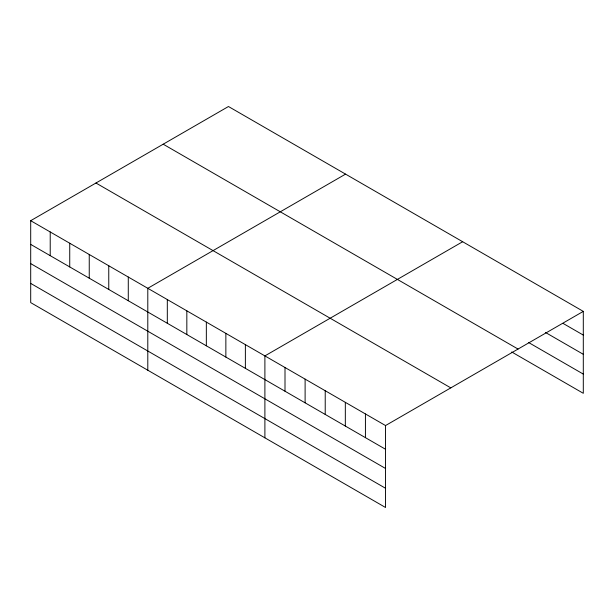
<?xml version="1.0" encoding="UTF-8"?>
<svg xmlns="http://www.w3.org/2000/svg" width="614" height="614" viewBox="0 0 614 614"><rect width="100%" height="100%" fill="white"/><g stroke="black" fill="none" stroke-linecap="round" stroke-linejoin="round"><path stroke-width="0.92" d="M30.7 220.695L385.538 425.556L385.538 507.486L30.7 302.618L30.7 220.695L228.462 106.514L583.3 311.382L583.3 393.305L511.715 351.976M345.559 174.123L147.797 288.296L147.797 370.227M462.657 241.732L264.895 355.905L264.895 437.828M385.538 425.556L583.3 311.382M563.191 323.478L583.3 335.083M545.501 332.473L583.3 354.301M528.608 342.52L583.3 374.095M163.201 144.198L518.039 349.059M95.961 183.018L450.799 387.879M30.7 244.395L385.538 449.264M30.7 263.606L385.538 468.474M30.7 283.407L385.538 488.268M365.43 413.951L365.43 437.652M345.329 402.339L345.329 426.039M325.22 390.734L325.22 414.435M305.112 379.122L305.112 402.822M285.003 367.51L285.003 391.218M245.377 344.638L245.377 368.339M225.86 333.371L225.86 357.072M206.342 322.104L206.342 345.805M186.833 310.83L186.833 334.538M167.315 299.563L167.315 323.271M128.28 277.029L128.28 300.73M108.762 265.762L108.762 289.463M89.245 254.495L89.245 278.196M69.735 243.228L69.735 266.929M50.218 231.962L50.218 255.662"/></g></svg>
